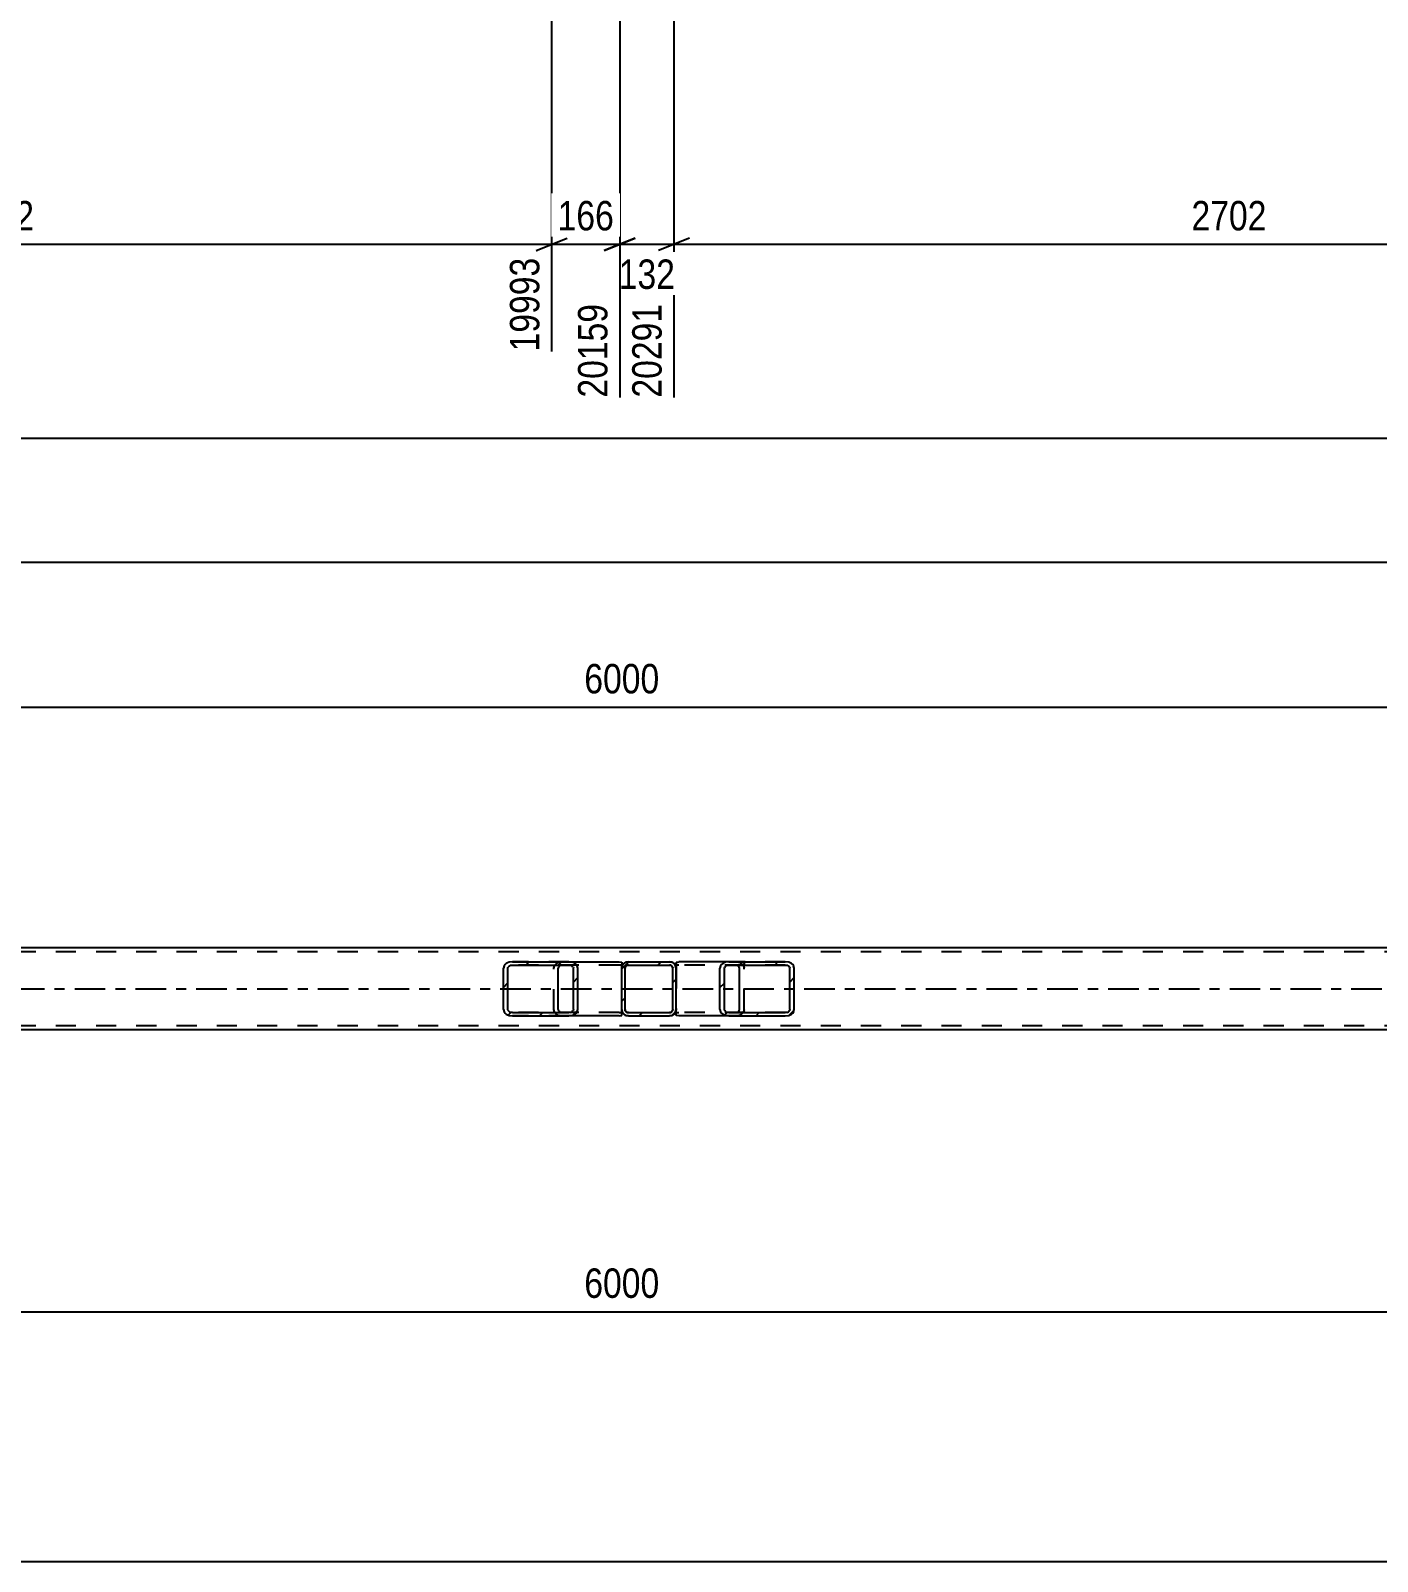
# Model space of a CAD drawing. Header units: millimetres. Extents: x 0 to 1189, y 0 to 841.
# Drawn here: x 786.5 to 917.6, y 387.2 to 536.3 of the extents above; entities that cross this region are included whole.
import ezdxf

# ---------------------------------------------------------------- set-up
doc = ezdxf.new("R2010")
doc.units = ezdxf.units.MM
doc.linetypes.add('DXK_LINE_DOT2', pattern=[3.9198, 1.9599, -1.9599])
doc.linetypes.add('DXK_LINE_DOT3', pattern=[5.9187, 2.979, -0.9799, 0.9799, -0.9799])
doc.styles.add('Arial Narrow', font='ARIALN.TTF', dxfattribs={"height": 0.2})

# ---------------------------------------------------------------- blocks, each defined once
blk = doc.blocks.new('Part-761554296-3733 - 3595')
at = {"linetype": 'Continuous'}
h = blk.add_hatch(dxfattribs=at)
h.set_pattern_fill('', scale=0.7, style=0, pattern_type=0)
h.set_pattern_definition([(45, (839.2038, 440.3552), (-1.57154, 1.57154), [])])
h.paths.add_polyline_path([(838.87, 440.31), (839.2, 440.36), (839.49, 440.49), (839.68, 440.7), (839.75, 440.95), (839.75, 444.95), (839.68, 445.19), (839.49, 445.4), (839.2, 445.54), (838.87, 445.59), (833.38, 445.59), (833.04, 445.54), (832.76, 445.4), (832.56, 445.19), (832.5, 444.95), (832.5, 440.95), (832.56, 440.7), (832.76, 440.49), (833.04, 440.36), (833.38, 440.31)])
h.paths.add_polyline_path([(833.21, 440.65), (833.07, 440.72), (832.97, 440.82), (832.94, 440.95), (832.94, 444.95), (832.97, 445.07), (833.07, 445.17), (833.21, 445.24), (833.38, 445.27), (838.87, 445.27), (839.04, 445.24), (839.18, 445.17), (839.27, 445.07), (839.31, 444.95), (839.31, 440.95), (839.27, 440.82), (839.18, 440.72), (839.04, 440.65), (838.87, 440.63), (833.38, 440.63)])
at = {"color": 2, "linetype": 'Continuous'}
for p, q in [((832.56, 445.19), (832.5, 444.95)), ((832.5, 440.95), (832.5, 444.95)), ((832.94, 444.95), (832.97, 445.07)), ((832.94, 440.95), (832.94, 444.95)), ((833.38, 445.59), (833.04, 445.54)), ((833.21, 445.24), (833.38, 445.27)), ((833.38, 445.59), (838.87, 445.59)), ((833.38, 445.27), (838.87, 445.27)), ((837.87, 445.07), (837.83, 444.95)), ((837.83, 440.95), (837.83, 444.95)), ((838.27, 445.27), (838.1, 445.24)), ((838.87, 445.59), (843.76, 445.59)), ((839.2, 445.54), (838.87, 445.59)), ((838.87, 445.27), (839.04, 445.24)), ((839.27, 445.07), (839.31, 444.95)), ((839.31, 440.95), (839.31, 444.95)), ((839.75, 444.95), (839.68, 445.19)), ((839.75, 440.95), (839.75, 444.95)), ((843.76, 445.59), (844.02, 445.55)), ((844.02, 445.55), (844.02, 445.54)), ((844.02, 445.54), (844.02, 445.4)), ((844.02, 445.4), (844.02, 444.95)), ((832.5, 440.95), (832.56, 440.7)), ((832.97, 440.82), (832.94, 440.95)), ((833.04, 440.36), (833.38, 440.31)), ((833.38, 440.63), (833.21, 440.65)), ((833.38, 440.63), (838.87, 440.63)), ((833.38, 440.31), (838.87, 440.31)), ((837.83, 440.95), (837.87, 440.82)), ((838.1, 440.65), (838.27, 440.63)), ((839.04, 440.65), (838.87, 440.63)), ((838.87, 440.31), (839.2, 440.36)), ((843.76, 440.31), (838.87, 440.31)), ((839.31, 440.95), (839.27, 440.82)), ((839.68, 440.7), (839.75, 440.95)), ((843.76, 440.31), (844.02, 440.34)), ((844.02, 440.34), (844.02, 440.95))]:
    blk.add_line(p, q, dxfattribs=at)
at = {"color": 7, "linetype": 'DXK_LINE_DOT2'}
for p, q in [((838.87, 445.59), (833.38, 445.59)), ((843.76, 445.27), (833.38, 445.27)), ((837.39, 444.95), (837.46, 445.19)), ((837.39, 440.95), (837.39, 444.95)), ((837.94, 445.54), (838.27, 445.59)), ((843.93, 445.24), (843.76, 445.27)), ((844.02, 445.2), (843.93, 445.24)), ((844.02, 445.4), (844.02, 445.2)), ((844.02, 440.95), (844.02, 445.19)), ((843.76, 440.63), (833.38, 440.63)), ((838.87, 440.31), (833.38, 440.31)), ((837.46, 440.7), (837.39, 440.95)), ((838.27, 440.31), (837.94, 440.36)), ((843.76, 440.63), (843.93, 440.65)), ((843.93, 440.65), (844.02, 440.69))]:
    blk.add_line(p, q, dxfattribs=at)
at = {"color": 2, "linetype": 'Continuous'}
for centre, radius, start, end in [((833.24, 444.76), 0.802, 104.5547, 147.5896), ((833.31, 444.85), 0.401, 104.5547, 147.5896), ((838.2, 444.85), 0.401, 104.5547, 147.5896), ((838.93, 444.85), 0.401, 32.4104, 75.4453), ((839, 444.76), 0.802, 32.4104, 75.4453), ((833.24, 441.13), 0.802, 212.4104, 255.4453), ((833.31, 441.04), 0.401, 212.4104, 255.4453), ((838.2, 441.04), 0.401, 212.4104, 255.4453), ((838.93, 441.04), 0.401, 284.5547, 327.5896), ((839, 441.13), 0.802, 284.5547, 327.5896)]:
    blk.add_arc(centre, radius, start, end, dxfattribs=at)
at = {"color": 7, "linetype": 'DXK_LINE_DOT2'}
for centre, start, end in [((838.14, 444.76), 104.5547, 147.5896), ((838.14, 441.13), 212.4104, 255.4453)]:
    blk.add_arc(centre, 0.802, start, end, dxfattribs=at)
blk = doc.blocks.new('Part-761554296-3688 - 3595')
at = {"color": 2, "linetype": 'Continuous'}
for p, q in [((1045.66, 446.95), (116.02, 446.95)), ((1040.86, 438.95), (116.02, 438.95))]:
    blk.add_line(p, q, dxfattribs=at)
at = {"color": 7, "linetype": 'DXK_LINE_DOT2'}
for p, q in [((1045.66, 446.55), (116.02, 446.55)), ((1045.66, 439.35), (116.02, 439.35))]:
    blk.add_line(p, q, dxfattribs=at)
at = {"color": 7, "linetype": 'DXK_LINE_DOT3'}
blk.add_line((116.02, 442.95), (1045.66, 442.95), dxfattribs=at)
blk = doc.blocks.new('Part-761554296-3818 - 3595')
at = {"linetype": 'Continuous'}
h = blk.add_hatch(dxfattribs=at)
h.set_pattern_fill('', scale=0.7, style=0, pattern_type=0)
h.set_pattern_definition([(45, (860.2784, 440.3552), (-1.57154, 1.57154), [])])
h.paths.add_polyline_path([(859.94, 440.31), (860.28, 440.36), (860.56, 440.49), (860.75, 440.7), (860.82, 440.95), (860.82, 444.95), (860.75, 445.19), (860.56, 445.4), (860.28, 445.54), (859.94, 445.59), (854.45, 445.59), (854.11, 445.54), (853.83, 445.4), (853.64, 445.19), (853.57, 444.95), (853.57, 440.95), (853.64, 440.7), (853.83, 440.49), (854.11, 440.36), (854.45, 440.31)])
h.paths.add_polyline_path([(854.28, 440.65), (854.14, 440.72), (854.05, 440.82), (854.01, 440.95), (854.01, 444.95), (854.05, 445.07), (854.14, 445.17), (854.28, 445.24), (854.45, 445.27), (859.94, 445.27), (860.11, 445.24), (860.25, 445.17), (860.35, 445.07), (860.38, 444.95), (860.38, 440.95), (860.35, 440.82), (860.25, 440.72), (860.11, 440.65), (859.94, 440.63), (854.45, 440.63)])
at = {"color": 2, "linetype": 'Continuous'}
for p, q in [((849.3, 445.55), (849.56, 445.59)), ((849.3, 445.55), (849.3, 444.95)), ((854.45, 445.59), (849.56, 445.59)), ((853.64, 445.19), (853.57, 444.95)), ((853.57, 440.95), (853.57, 444.95)), ((854.01, 444.95), (854.05, 445.07)), ((854.01, 440.95), (854.01, 444.95)), ((854.45, 445.59), (854.11, 445.54)), ((854.28, 445.24), (854.45, 445.27)), ((854.45, 445.59), (859.94, 445.59)), ((854.45, 445.27), (859.94, 445.27)), ((855.22, 445.24), (855.05, 445.27)), ((855.49, 444.95), (855.45, 445.07)), ((855.49, 440.95), (855.49, 444.95)), ((860.28, 445.54), (859.94, 445.59)), ((859.94, 445.27), (860.11, 445.24)), ((860.35, 445.07), (860.38, 444.95)), ((860.38, 440.95), (860.38, 444.95)), ((860.82, 444.95), (860.75, 445.19)), ((860.82, 440.95), (860.82, 444.95)), ((849.3, 440.36), (849.3, 440.95)), ((849.3, 440.34), (849.3, 440.36)), ((849.56, 440.31), (849.3, 440.34)), ((854.45, 440.31), (849.56, 440.31)), ((853.57, 440.95), (853.64, 440.7)), ((854.05, 440.82), (854.01, 440.95)), ((854.11, 440.36), (854.45, 440.31)), ((854.45, 440.63), (854.28, 440.65)), ((854.45, 440.63), (859.94, 440.63)), ((854.45, 440.31), (859.94, 440.31)), ((855.05, 440.63), (855.22, 440.65)), ((855.45, 440.82), (855.49, 440.95)), ((860.11, 440.65), (859.94, 440.63)), ((859.94, 440.31), (860.28, 440.36)), ((860.38, 440.95), (860.35, 440.82)), ((860.75, 440.7), (860.82, 440.95))]:
    blk.add_line(p, q, dxfattribs=at)
at = {"color": 7, "linetype": 'DXK_LINE_DOT2'}
for p, q in [((849.39, 445.24), (849.3, 445.2)), ((849.3, 444.95), (849.3, 440.95)), ((849.56, 445.27), (849.39, 445.24)), ((859.94, 445.27), (849.56, 445.27)), ((859.94, 445.59), (854.45, 445.59)), ((855.05, 445.59), (855.38, 445.54)), ((855.86, 445.19), (855.93, 444.95)), ((855.93, 440.95), (855.93, 444.95)), ((849.3, 440.69), (849.3, 440.7)), ((849.3, 440.69), (849.39, 440.65)), ((849.39, 440.65), (849.56, 440.63)), ((859.94, 440.63), (849.56, 440.63)), ((855.05, 440.31), (854.45, 440.31)), ((855.38, 440.36), (855.05, 440.31)), ((855.05, 440.31), (859.94, 440.31)), ((855.93, 440.95), (855.86, 440.7))]:
    blk.add_line(p, q, dxfattribs=at)
at = {"color": 2, "linetype": 'Continuous'}
for centre, radius, start, end in [((854.32, 444.76), 0.802, 104.5547, 147.5896), ((854.38, 444.85), 0.401, 104.5547, 147.5896), ((855.11, 444.85), 0.401, 32.4104, 75.4453), ((860.01, 444.85), 0.401, 32.4104, 75.4453), ((860.08, 444.76), 0.802, 32.4104, 75.4453), ((854.32, 441.13), 0.802, 212.4104, 255.4453), ((854.38, 441.04), 0.401, 212.4104, 255.4453), ((855.11, 441.04), 0.401, 284.5547, 327.5896), ((860.01, 441.04), 0.401, 284.5547, 327.5896), ((860.08, 441.13), 0.802, 284.5547, 327.5896)]:
    blk.add_arc(centre, radius, start, end, dxfattribs=at)
at = {"color": 7, "linetype": 'DXK_LINE_DOT2'}
for centre, start, end in [((855.18, 444.76), 32.4104, 75.4453), ((855.18, 441.13), 284.5547, 327.5896)]:
    blk.add_arc(centre, 0.802, start, end, dxfattribs=at)
blk = doc.blocks.new('Part-761554296-3839 - 3595')
at = {"linetype": 'Continuous'}
h = blk.add_hatch(dxfattribs=at)
h.set_pattern_fill('', scale=0.7, style=0, pattern_type=0)
h.set_pattern_definition([(45, (848.9043, 440.3552), (-1.57154, 1.57154), [])])
h.paths.add_polyline_path([(848.66, 440.31), (848.9, 440.36), (849.11, 440.49), (849.25, 440.7), (849.3, 440.95), (849.3, 444.95), (849.25, 445.19), (849.11, 445.4), (848.9, 445.54), (848.66, 445.59), (844.66, 445.59), (844.41, 445.54), (844.21, 445.4), (844.07, 445.19), (844.02, 444.95), (844.02, 440.95), (844.07, 440.7), (844.21, 440.49), (844.41, 440.36), (844.66, 440.31)])
h.paths.add_polyline_path([(844.54, 440.65), (844.43, 440.72), (844.36, 440.82), (844.34, 440.95), (844.34, 444.95), (844.36, 445.07), (844.43, 445.17), (844.54, 445.24), (844.66, 445.27), (848.66, 445.27), (848.78, 445.24), (848.89, 445.17), (848.96, 445.07), (848.98, 444.95), (848.98, 440.95), (848.96, 440.82), (848.89, 440.72), (848.78, 440.65), (848.66, 440.63), (844.66, 440.63)])
at = {"color": 7, "linetype": 'DXK_LINE_DOT2'}
for p, q in [((844.02, 444.95), (844.07, 445.19)), ((844.02, 440.95), (844.02, 444.95)), ((844.36, 445.07), (844.34, 444.95)), ((844.34, 440.95), (844.34, 444.95)), ((844.41, 445.54), (844.66, 445.59)), ((844.66, 445.27), (844.54, 445.24)), ((844.66, 445.59), (848.66, 445.59)), ((844.66, 445.27), (848.66, 445.27)), ((848.66, 445.59), (848.9, 445.54)), ((848.78, 445.24), (848.66, 445.27)), ((848.98, 444.95), (848.96, 445.07)), ((848.98, 440.95), (848.98, 444.95)), ((849.25, 445.19), (849.3, 444.95)), ((849.3, 440.95), (849.3, 444.95)), ((844.07, 440.7), (844.02, 440.95)), ((844.34, 440.95), (844.36, 440.82)), ((844.66, 440.31), (844.41, 440.36)), ((844.54, 440.65), (844.66, 440.63)), ((844.66, 440.63), (848.66, 440.63)), ((844.66, 440.31), (848.66, 440.31)), ((848.66, 440.63), (848.78, 440.65)), ((848.9, 440.36), (848.66, 440.31)), ((848.96, 440.82), (848.98, 440.95)), ((849.3, 440.95), (849.25, 440.7))]:
    blk.add_line(p, q, dxfattribs=at)
at = {"color": 2, "linetype": 'Continuous'}
for p, q in [((844.07, 445.19), (844.02, 444.95)), ((844.02, 440.95), (844.02, 444.95)), ((844.34, 444.95), (844.36, 445.07)), ((844.34, 440.95), (844.34, 444.95)), ((844.66, 445.59), (844.41, 445.54)), ((844.54, 445.24), (844.66, 445.27)), ((844.66, 445.59), (848.66, 445.59)), ((844.66, 445.27), (848.66, 445.27)), ((848.9, 445.54), (848.66, 445.59)), ((848.66, 445.27), (848.78, 445.24)), ((848.96, 445.07), (848.98, 444.95)), ((848.98, 440.95), (848.98, 444.95)), ((849.3, 444.95), (849.25, 445.19)), ((849.3, 440.95), (849.3, 444.95)), ((844.02, 440.95), (844.07, 440.7)), ((844.36, 440.82), (844.34, 440.95)), ((844.41, 440.36), (844.66, 440.31)), ((844.66, 440.63), (844.54, 440.65)), ((844.66, 440.63), (848.66, 440.63)), ((844.66, 440.31), (848.66, 440.31)), ((848.78, 440.65), (848.66, 440.63)), ((848.66, 440.31), (848.9, 440.36)), ((848.98, 440.95), (848.96, 440.82)), ((849.25, 440.7), (849.3, 440.95))]:
    blk.add_line(p, q, dxfattribs=at)
at = {"color": 7, "linetype": 'DXK_LINE_DOT2'}
for centre, radius, start, end in [((844.66, 444.95), 0.64, 112.5, 157.5), ((844.66, 444.95), 0.32, 112.5, 157.5), ((848.66, 444.95), 0.32, 22.5, 67.5), ((848.66, 444.95), 0.64, 22.5, 67.5), ((844.66, 440.95), 0.64, 202.5, 247.5), ((844.66, 440.95), 0.32, 202.5, 247.5), ((848.66, 440.95), 0.32, 292.5, 337.5), ((848.66, 440.95), 0.64, 292.5, 337.5)]:
    blk.add_arc(centre, radius, start, end, dxfattribs=at)
at = {"color": 2, "linetype": 'Continuous'}
for centre, radius, start, end in [((844.66, 444.95), 0.64, 112.5, 157.5), ((844.66, 444.95), 0.32, 112.5, 157.5), ((848.66, 444.95), 0.32, 22.5, 67.5), ((848.66, 444.95), 0.64, 22.5, 67.5), ((844.66, 440.95), 0.64, 202.5, 247.5), ((844.66, 440.95), 0.32, 202.5, 247.5), ((848.66, 440.95), 0.32, 292.5, 337.5), ((848.66, 440.95), 0.64, 292.5, 337.5)]:
    blk.add_arc(centre, radius, start, end, dxfattribs=at)
blk = doc.blocks.new('StraightDimension-761554296-5999 - 4678')
at = {"color": 7, "linetype": 'Continuous'}
blk.add_line((102.65, 496.6), (1046.46, 496.6), dxfattribs=at)
blk = doc.blocks.new('StraightDimension-761554296-23278 - 4678')
at = {"color": 7, "linetype": 'Continuous'}
for p, q in [((729.1, 557.45), (729.1, 500.54)), ((837.19, 557.45), (837.19, 505.04)), ((730.6, 516.08), (727.6, 514.88)), ((835.69, 514.88), (838.69, 516.08)), ((729.1, 515.48), (837.19, 515.48))]:
    blk.add_line(p, q, dxfattribs=at)
at = {"color": 0}
blk.add_wipeout([(787.4, 516.23), (787.4, 520.43), (778.89, 520.43), (778.89, 516.23)], dxfattribs=at)
at = {"color": 3, "style": 'Arial Narrow'}
blk.add_text('2702', height=2.863, dxfattribs=at).set_placement((779.49, 516.83))
at = {"color": 0, "linetype": 'Continuous'}
blk.add_wipeout([(836.59, 514.78), (832.39, 514.78), (832.39, 504.44), (836.59, 504.44)], dxfattribs=at)
at = {"color": 3, "linetype": 'Continuous', "style": 'Arial Narrow'}
blk.add_text('19993', height=2.863, rotation=90.0002, dxfattribs=at).set_placement((835.99, 505.04))
blk = doc.blocks.new('StraightDimension-761554296-23275 - 4678')
at = {"color": 7, "linetype": 'Continuous'}
for p, q in [((849.1, 557.45), (849.1, 500.54)), ((957.19, 557.45), (957.19, 505.04)), ((850.6, 516.08), (847.6, 514.88)), ((955.69, 514.88), (958.69, 516.08)), ((849.1, 515.48), (957.19, 515.48))]:
    blk.add_line(p, q, dxfattribs=at)
at = {"color": 0}
blk.add_wipeout([(907.4, 516.23), (907.4, 520.43), (898.89, 520.43), (898.89, 516.23)], dxfattribs=at)
at = {"color": 3, "style": 'Arial Narrow'}
blk.add_text('2702', height=2.863, dxfattribs=at).set_placement((899.49, 516.83))
at = {"color": 0, "linetype": 'Continuous'}
blk.add_wipeout([(956.59, 514.78), (952.39, 514.78), (952.39, 504.44), (956.59, 504.44)], dxfattribs=at)
at = {"color": 3, "linetype": 'Continuous', "style": 'Arial Narrow'}
blk.add_text('22993', height=2.863, rotation=90.0002, dxfattribs=at).set_placement((955.99, 505.04))
blk = doc.blocks.new('StraightDimension-761554296-23276 - 4678')
at = {"color": 7, "linetype": 'Continuous'}
for p, q in [((843.82, 557.45), (843.82, 500.54)), ((849.1, 557.45), (849.1, 500.54)), ((842.32, 514.88), (845.32, 516.08)), ((850.6, 516.08), (847.6, 514.88)), ((843.82, 515.48), (849.1, 515.48))]:
    blk.add_line(p, q, dxfattribs=at)
at = {"color": 0}
blk.add_wipeout([(849.8, 510.53), (849.8, 514.73), (843.12, 514.73), (843.12, 510.53)], dxfattribs=at)
at = {"color": 3, "style": 'Arial Narrow'}
blk.add_text('132', height=2.863, dxfattribs=at).set_placement((843.72, 511.13))
at = {"color": 0, "linetype": 'Continuous'}
blk.add_wipeout([(848.5, 510.28), (844.3, 510.28), (844.3, 499.94), (848.5, 499.94)], dxfattribs=at)
at = {"color": 3, "linetype": 'Continuous', "style": 'Arial Narrow'}
blk.add_text('20291', height=2.863, rotation=90.0002, dxfattribs=at).set_placement((847.9, 500.54))
blk = doc.blocks.new('StraightDimension-761554296-23277 - 4678')
at = {"color": 7, "linetype": 'Continuous'}
for p, q in [((837.19, 557.45), (837.19, 505.04)), ((843.82, 557.45), (843.82, 500.54)), ((835.69, 514.88), (838.69, 516.08)), ((845.32, 516.08), (842.32, 514.88)), ((837.19, 515.48), (843.82, 515.48))]:
    blk.add_line(p, q, dxfattribs=at)
at = {"color": 0}
blk.add_wipeout([(843.85, 516.23), (843.85, 520.43), (837.17, 520.43), (837.17, 516.23)], dxfattribs=at)
at = {"color": 0, "linetype": 'Continuous'}
blk.add_wipeout([(843.22, 510.28), (839.02, 510.28), (839.02, 499.94), (843.22, 499.94)], dxfattribs=at)
at = {"color": 3, "style": 'Arial Narrow'}
blk.add_text('166', height=2.863, dxfattribs=at).set_placement((837.77, 516.83))
at = {"color": 3, "linetype": 'Continuous', "style": 'Arial Narrow'}
blk.add_text('20159', height=2.863, rotation=90.0002, dxfattribs=at).set_placement((842.62, 500.54))
blk = doc.blocks.new('StraightDimension-761554296-3870 - 3595')
at = {"color": 7, "linetype": 'Continuous'}
blk.add_line((102.12, 387.18), (1046.66, 387.18), dxfattribs=at)
blk = doc.blocks.new('StraightDimension-761554296-3972 - 3595')
at = {"color": 7, "linetype": 'Continuous'}
for p, q in [((724.02, 451.85), (724.02, 480.82)), ((964.03, 456.1), (964.03, 480.82)), ((725.52, 470.98), (722.52, 469.78)), ((724.02, 470.38), (964.03, 470.38)), ((962.53, 469.78), (965.53, 470.98))]:
    blk.add_line(p, q, dxfattribs=at)
at = {"color": 0}
blk.add_wipeout([(848.28, 471.13), (848.28, 475.33), (839.77, 475.33), (839.77, 471.13)], dxfattribs=at)
at = {"color": 3, "style": 'Arial Narrow'}
blk.add_text('6000', height=2.863, dxfattribs=at).set_placement((840.37, 471.73))
at = {"color": 0, "linetype": 'Continuous'}
blk.add_wipeout([(963.43, 481.42), (959.23, 481.42), (959.23, 471.08), (963.43, 471.08)], dxfattribs=at)
at = {"color": 3, "linetype": 'Continuous', "style": 'Arial Narrow'}
blk.add_text('23159', height=2.863, rotation=90.0002, dxfattribs=at).set_placement((962.83, 471.68))
blk = doc.blocks.new('StraightDimension-761554296-10659 - 3595')
at = {"color": 7, "linetype": 'Continuous'}
blk.add_line((103.12, 484.51), (1045.66, 484.51), dxfattribs=at)
blk = doc.blocks.new('StraightDimension-761554296-18071 - 3595')
at = {"color": 7, "linetype": 'Continuous'}
for p, q in [((724.02, 437.95), (724.02, 409.1)), ((964.03, 437.95), (964.03, 409.1)), ((725.52, 412.1), (722.52, 410.9)), ((962.53, 410.9), (965.53, 412.1)), ((724.02, 411.5), (964.03, 411.5))]:
    blk.add_line(p, q, dxfattribs=at)
at = {"color": 0}
blk.add_wipeout([(848.28, 412.25), (848.28, 416.45), (839.77, 416.45), (839.77, 412.25)], dxfattribs=at)
at = {"color": 3, "style": 'Arial Narrow'}
blk.add_text('6000', height=2.863, dxfattribs=at).set_placement((840.37, 412.85))

msp = doc.modelspace()

# ---------------------------------------------------------------- block references
for name in ['StraightDimension-761554296-5999 - 4678', 'StraightDimension-761554296-3972 - 3595', 'Part-761554296-3688 - 3595', 'Part-761554296-3733 - 3595', 'Part-761554296-3839 - 3595', 'Part-761554296-3818 - 3595', 'StraightDimension-761554296-3870 - 3595']:
    msp.add_blockref(name, (0, 0))

# ---------------------------------------------------------------- next in the draw order: block references
for name in ['StraightDimension-761554296-23278 - 4678', 'StraightDimension-761554296-23275 - 4678', 'StraightDimension-761554296-10659 - 3595']:
    msp.add_blockref(name, (0, 0))

# ---------------------------------------------------------------- next in the draw order: block references
for name in ['StraightDimension-761554296-23276 - 4678', 'StraightDimension-761554296-18071 - 3595']:
    msp.add_blockref(name, (0, 0))

# ---------------------------------------------------------------- next in the draw order: block references
msp.add_blockref('StraightDimension-761554296-23277 - 4678', (0, 0))

doc.saveas('drawing.dxf')
